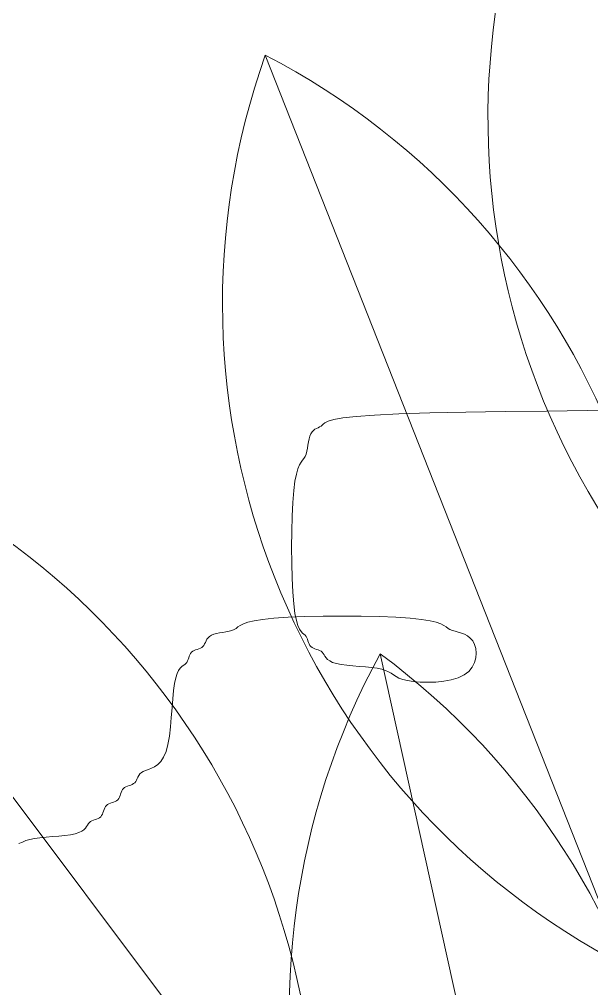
# Model space of a CAD drawing. Header units: millimetres. Extents: x 42 to 552, y 43 to 535.
# Drawn here: x 284.5015 to 284.5557, y 504.476 to 504.5679 of the extents above; entities that cross this region are included whole.
import ezdxf

# ---------------------------------------------------------------- set-up
doc = ezdxf.new("R2010")
doc.units = ezdxf.units.MM
doc.header["$LTSCALE"] = 0.75
doc.header["$MEASUREMENT"] = 0
doc.layers.add('Gramado', color=9, linetype='Continuous', lineweight=0)

# ---------------------------------------------------------------- blocks, each defined once
blk = doc.blocks.new('arbusto8vista')
for p, q in [((-0.7268940724679567, 0.2094924941650476), (-0.7347084320775537, 0.209389576397669)), ((-0.7194075880867672, 0.2096080141080137), (-0.7268940724679567, 0.2094924941650476)), ((-0.7749950478102505, 0.2077764979212731), (-0.776070098267212, 0.2074761460695385)), ((-0.7732894672910788, 0.2080768497729935), (-0.7749950478102505, 0.2077764979212731)), ((-0.7707831139968846, 0.2083645994491263), (-0.7732894672910788, 0.2080768497729935)), ((-0.7673057452148271, 0.2086271447740558), (-0.7707831139968846, 0.2083645994491263)), ((-0.7626871182321224, 0.2088518835722084), (-0.7673057452148271, 0.2086271447740558)), ((-0.7568400099927999, 0.2090304143931547), (-0.7626871182321224, 0.2088518835722084)), ((-0.7500092760683401, 0.2091711386873243), (-0.7568400099927999, 0.2090304143931547)), ((-0.7425227916871222, 0.2092866586302904), (-0.7500092760683401, 0.2091711386873243)), ((-0.7347084320775537, 0.209389576397669), (-0.7425227916871222, 0.2092866586302904)), ((-0.7785911095959648, 0.2059292353692825), (-0.7788790424338004, 0.2057181535539314)), ((-0.7782905665608553, 0.2060962110950584), (-0.7785911095959648, 0.2059292353692825)), ((-0.7779900235257742, 0.2062379836896753), (-0.7782905665608553, 0.2060962110950584)), ((-0.7777020906879386, 0.2063734561114927), (-0.7779900235257742, 0.2062379836896753)), ((-0.7774393782446793, 0.2065215313189128), (-0.7777020906879386, 0.2063734561114927)), ((-0.7772144963932419, 0.2067011122703377), (-0.7774393782446793, 0.2065215313189128)), ((-0.7770095798458954, 0.2069258510684762), (-0.7772144963932419, 0.2067011122703377)), ((-0.7766848613748323, 0.2071883963934198), (-0.7770095798458954, 0.2069258510684762)), ((-0.776070098267212, 0.2074761460695385), (-0.7766848613748323, 0.2071883963934198)), ((-0.7796860956715932, 0.2041135151618363), (-0.7798016906002943, 0.2035380297381266)), ((-0.7795452812664223, 0.2046385931031836), (-0.7796860956715932, 0.2041135151618363)), ((-0.779366636728497, 0.2050880598209801), (-0.7795452812664223, 0.2046385931031836)), ((-0.7791417548770596, 0.2054440626906313), (-0.779366636728497, 0.2050880598209801)), ((-0.7788790424338004, 0.2057181535539314), (-0.7791417548770596, 0.2054440626906313)), ((-0.7800076646536809, 0.2023366514083165), (-0.7801232650910208, 0.2017611659845926)), ((-0.7799046767088669, 0.2029373405732144), (-0.7800076646536809, 0.2023366514083165)), ((-0.7798016906002943, 0.2035380297381266), (-0.7799046767088669, 0.2029373405732144)), ((-0.7806676442930325, 0.2004211669257643), (-0.7809303758635053, 0.2000809153522596)), ((-0.7804427460686725, 0.2007866213254488), (-0.7806676442930325, 0.2004211669257643)), ((-0.7802640886772565, 0.2012360880432453), (-0.7804427460686725, 0.2007866213254488)), ((-0.7801232650910208, 0.2017611659845926), (-0.7802640886772565, 0.2012360880432453)), ((-0.781819459498081, 0.1984552562030757), (-0.7821074132993431, 0.19745969454857)), ((-0.78151889458141, 0.1991735721294816), (-0.781819459498081, 0.1984552562030757)), ((-0.7812183296647675, 0.199690254466347), (-0.78151889458141, 0.1991735721294816)), ((-0.7809303758635053, 0.2000809153522596), (-0.7812183296647675, 0.199690254466347)), ((-0.7821074132993431, 0.19745969454857), (-0.7823701448698159, 0.1961112750274054)), ((-0.7823701448698159, 0.1961112750274054), (-0.7825950430941759, 0.1943343855009942)), ((-0.7825950430941759, 0.1943343855009942), (-0.7827715987095303, 0.192087019276542)), ((-0.7827715987095303, 0.192087019276542), (-0.7828977098633629, 0.1894615914442284)), ((-0.7828977098633629, 0.1894615914442284), (-0.7829733765556739, 0.186584122540026)), ((-0.7829733765556739, 0.186584122540026), (-0.7829985987864347, 0.1835806330998651)), ((-0.7829985987864347, 0.1835806330998651), (-0.7829733765556739, 0.1805771436597041)), ((-0.7829733765556739, 0.1805771436597041), (-0.7828977098633629, 0.1776996747554875)), ((-0.7828977098633629, 0.1776996747554875), (-0.7827715987095303, 0.1750742469231739)), ((-0.7827715987095303, 0.1750742469231739), (-0.7825950430941759, 0.1728268806987217)), ((-0.7825950430941759, 0.1728268806987217), (-0.7823701448698159, 0.1710510413536213)), ((-0.7823701448698159, 0.1710510413536213), (-0.7821074132993431, 0.169709973101547)), ((-0.7921454204534939, 0.1690630829745601), (-0.7927402202462304, 0.1687627311228255)), ((-0.7912984093703415, 0.1693634348262805), (-0.7921454204534939, 0.1690630829745601)), ((-0.7901109128615644, 0.1696511845024133), (-0.7912984093703415, 0.1693634348262805)), ((-0.7884946567918405, 0.1699137298273428), (-0.7901109128615644, 0.1696511845024133)), ((-0.7863613670259895, 0.1701384686254812), (-0.7884946567918405, 0.1699137298273428)), ((-0.7836627029442127, 0.1703148990838486), (-0.7863613670259895, 0.1701384686254812)), ((-0.7805100579888631, 0.170440920839809), (-0.7836627029442127, 0.1703148990838486)), ((-0.7821074132993431, 0.169709973101547), (-0.781819459498081, 0.1687343648917334)), ((-0.7770547591177888, 0.1705165338933909), (-0.7805100579888631, 0.170440920839809)), ((-0.7734481332888663, 0.1705417382445944), (-0.7770547591177888, 0.1705165338933909)), ((-0.7698415074599438, 0.1705165338933909), (-0.7734481332888663, 0.1705417382445944)), ((-0.7663862085888979, 0.170440920839809), (-0.7698415074599438, 0.1705165338933909)), ((-0.7632335636335483, 0.1703148990838486), (-0.7663862085888979, 0.170440920839809)), ((-0.7605348995517716, 0.1701384686254812), (-0.7632335636335483, 0.1703148990838486)), ((-0.7584016097858921, 0.1699137298273428), (-0.7605348995517716, 0.1701384686254812)), ((-0.7567853537161966, 0.1696511845024133), (-0.7584016097858921, 0.1699137298273428)), ((-0.7555978572073911, 0.1693634348262805), (-0.7567853537161966, 0.1696511845024133)), ((-0.7547508461242387, 0.1690630829745601), (-0.7555978572073911, 0.1693634348262805)), ((-0.7541560463315022, 0.1687627311228255), (-0.7547508461242387, 0.1690630829745601)), ((-0.7972233065059129, 0.1672315777679643), (-0.7977487505196734, 0.1670908599297292)), ((-0.7966474198668436, 0.1673470930850414), (-0.7972233065059129, 0.1672315777679643)), ((-0.7960463119150916, 0.1674500077515404), (-0.7966474198668436, 0.1673470930850414)), ((-0.7954452039633395, 0.1675529236380555), (-0.7960463119150916, 0.1674500077515404)), ((-0.7948693173242702, 0.1676684426151667), (-0.7954452039633395, 0.1675529236380555)), ((-0.7943438733105097, 0.1678091665534964), (-0.7948693173242702, 0.1676684426151667)), ((-0.7938940932347123, 0.1679876973236247), (-0.7943438733105097, 0.1678091665534964)), ((-0.7935262825016025, 0.1682124361217632), (-0.7938940932347123, 0.1679876973236247)), ((-0.7931710828838447, 0.1684749814467068), (-0.7935262825016025, 0.1682124361217632)), ((-0.7927402202462304, 0.1687627311228255), (-0.7931710828838447, 0.1684749814467068)), ((-0.781819459498081, 0.1687343648917334), (-0.78151889458141, 0.1680549056734151)), ((-0.78151889458141, 0.1680549056734151), (-0.7812183296647675, 0.1676022843958407)), ((-0.7812183296647675, 0.1676022843958407), (-0.7809303758635053, 0.1673071900082022)), ((-0.7809303758635053, 0.1673071900082022), (-0.7806676442930325, 0.1671003114597625)), ((-0.7537251836938879, 0.1684749814467068), (-0.7541560463315022, 0.1687627311228255)), ((-0.7533699840761585, 0.1682124361217632), (-0.7537251836938879, 0.1684749814467068)), ((-0.7530021733430203, 0.1679876973236247), (-0.7533699840761585, 0.1682124361217632)), ((-0.7525523932672513, 0.1678070661909032), (-0.7530021733430203, 0.1679876973236247)), ((-0.7520269492534908, 0.1676516397143786), (-0.7525523932672513, 0.1678070661909032)), ((-0.7514510626143931, 0.1674962138478691), (-0.7520269492534908, 0.1676516397143786)), ((-0.750849954662641, 0.1673155845451646), (-0.7514510626143931, 0.1674962138478691)), ((-0.7502488467109174, 0.1670845477600977), (-0.750849954662641, 0.1673155845451646)), ((-0.7993492482037823, 0.1655366667897198), (-0.7994848092781979, 0.1652489310421288)), ((-0.7992073806535984, 0.1658370041028974), (-0.7993492482037823, 0.1655366667897198)), ((-0.7990402908726253, 0.1661373414160749), (-0.7992073806535984, 0.1658370041028974)), ((-0.7988290631059272, 0.1664250771636659), (-0.7990402908726253, 0.1661373414160749)), ((-0.7985547815985399, 0.1666876097800838), (-0.7988290631059272, 0.1664250771636659)), ((-0.7981985305954709, 0.1669123376997419), (-0.7985547815985399, 0.1666876097800838)), ((-0.7977487505196734, 0.1670908599297292), (-0.7981985305954709, 0.1669123376997419)), ((-0.7806676442930325, 0.1671003114597625), (-0.7804427460686725, 0.1669123376997419)), ((-0.7804427460686725, 0.1669123376997419), (-0.7802640886772565, 0.1666876097800838)), ((-0.7802640886772565, 0.1666876097800838), (-0.7801232650910208, 0.1664250771636659)), ((-0.7801232650910208, 0.1664250771636659), (-0.7800076646536809, 0.1661373414160749)), ((-0.7800076646536809, 0.1661373414160749), (-0.7799046767088669, 0.1658370041028974)), ((-0.7799046767088669, 0.1658370041028974), (-0.7798016906002943, 0.1655366667897198)), ((-0.7798016906002943, 0.1655366667897198), (-0.7796860956715932, 0.1652489310421288)), ((-0.7496729600718197, 0.1667778994464868), (-0.7502488467109174, 0.1670845477600977)), ((-0.7491475160580592, 0.1663704355581075), (-0.7496729600718197, 0.1667778994464868)), ((-0.7486977359822902, 0.1658369520488066), (-0.7491475160580592, 0.1663704355581075)), ((-0.7483477902308664, 0.1651627465328573), (-0.7486977359822902, 0.1658369520488066)), ((-0.8019648153547223, 0.1636863108821842), (-0.8021434598161363, 0.1634615720840458)), ((-0.8017399335032849, 0.1638648416523125), (-0.8019648153547223, 0.1636863108821842)), ((-0.8014772210599972, 0.1640055655906281), (-0.8017399335032849, 0.1638648416523125)), ((-0.80118928822219, 0.1641210845677534), (-0.8014772210599972, 0.1640055655906281)), ((-0.8008887451870805, 0.1642240004542685), (-0.80118928822219, 0.1641210845677534)), ((-0.8005882021519994, 0.1643269151207676), (-0.8008887451870805, 0.1642240004542685)), ((-0.8003002693141639, 0.1644424304378447), (-0.8005882021519994, 0.1643269151207676)), ((-0.8000375568709046, 0.1645831482760798), (-0.8003002693141639, 0.1644424304378447)), ((-0.7998126750194672, 0.164761670506067), (-0.8000375568709046, 0.1645831482760798)), ((-0.7996329796317525, 0.1649863984257252), (-0.7998126750194672, 0.164761670506067)), ((-0.7994848092781979, 0.1652489310421288), (-0.7996329796317525, 0.1649863984257252)), ((-0.7796860956715932, 0.1652489310421288), (-0.7795452812664223, 0.1649863984257252)), ((-0.7795452812664223, 0.1649863984257252), (-0.779366636728497, 0.164761670506067)), ((-0.779366636728497, 0.164761670506067), (-0.7791417548770596, 0.1645831482760798)), ((-0.7791417548770596, 0.1645831482760798), (-0.7788790424338004, 0.1644424304378447)), ((-0.7788790424338004, 0.1644424304378447), (-0.7785911095959648, 0.1643269151207676)), ((-0.7785911095959648, 0.1643269151207676), (-0.7782905665608553, 0.1642240004542685)), ((-0.7782905665608553, 0.1642240004542685), (-0.7779900235257742, 0.1641210845677534)), ((-0.7779900235257742, 0.1641210845677534), (-0.7777020906879386, 0.1640055655906281)), ((-0.7777020906879386, 0.1640055655906281), (-0.7774393782446793, 0.1638648416523125)), ((-0.7774393782446793, 0.1638648416523125), (-0.7772144963932419, 0.1636863108821842)), ((-0.7772144963932419, 0.1636863108821842), (-0.777032699229494, 0.1634615720840458)), ((-0.7481176454850527, 0.1643751232665807), (-0.7483477902308664, 0.1651627465328573)), ((-0.7480262174998131, 0.1635118881667381), (-0.7481176454850527, 0.1643751232665807)), ((-0.7480924220301404, 0.1626108471501055), (-0.7480262174998131, 0.1635118881667381)), ((-0.8028622410609216, 0.1617602783784662), (-0.8030408855223357, 0.1615355395803135)), ((-0.8027214271913294, 0.1620228237033956), (-0.8028622410609216, 0.1617602783784662)), ((-0.8026058337162851, 0.1623105733795285), (-0.8027214271913294, 0.1620228237033956)), ((-0.8025028504385432, 0.1626109252312489), (-0.8026058337162851, 0.1623105733795285)), ((-0.8023998671607728, 0.1629112770829835), (-0.8025028504385432, 0.1626109252312489)), ((-0.8022842736857285, 0.1631990267591021), (-0.8023998671607728, 0.1629112770829835)), ((-0.8021434598161363, 0.1634615720840458), (-0.8022842736857285, 0.1631990267591021)), ((-0.777032699229494, 0.1634615720840458), (-0.7768698164435364, 0.1631990267591021)), ((-0.7768698164435364, 0.1631990267591021), (-0.7766943216240918, 0.1629112770829835)), ((-0.7766943216240918, 0.1629112770829835), (-0.7764746883598548, 0.1626109252312489)), ((-0.7764746883598548, 0.1626109252312489), (-0.7761793902395482, 0.1623105733795285)), ((-0.7761793902395482, 0.1623105733795285), (-0.775776900851838, 0.1620228237033956)), ((-0.775776900851838, 0.1620228237033956), (-0.7752356937854472, 0.1617602783784662)), ((-0.7752356937854472, 0.1617602783784662), (-0.7745242426290702, 0.1615355395803135)), ((-0.748773391657295, 0.1608465710336304), (-0.7483351748309701, 0.161709806133473)), ((-0.7483351748309701, 0.161709806133473), (-0.7480924220301404, 0.1626108471501055)), ((-0.8044174987250585, 0.1602385783836553), (-0.8047054315628941, 0.1596452352011113)), ((-0.8041169556899774, 0.1606617952457015), (-0.8044174987250585, 0.1602385783836553)), ((-0.8038164126548679, 0.1609589927918051), (-0.8041169556899774, 0.1606617952457015)), ((-0.8035284798170608, 0.1611742780265502), (-0.8038164126548679, 0.1609589927918051)), ((-0.8032657673737731, 0.1613517579545345), (-0.8035284798170608, 0.1611742780265502)), ((-0.8030408855223357, 0.1615355395803135), (-0.8032657673737731, 0.1613517579545345)), ((-0.7745242426290702, 0.1615355395803135), (-0.7736246824775037, 0.1613570087593672)), ((-0.7736246824775037, 0.1613570087593672), (-0.7725737944499826, 0.1612162844651976)), ((-0.7725737944499826, 0.1612162844651976), (-0.7714220211718157, 0.1611007645222315)), ((-0.7714220211718157, 0.1611007645222315), (-0.7702198052683116, 0.160997846754853)), ((-0.7702198052683116, 0.160997846754853), (-0.7690175893648359, 0.1608949289874744)), ((-0.7690175893648359, 0.1608949289874744), (-0.7678658160866689, 0.1607794090445083)), ((-0.7678658160866689, 0.1607794090445083), (-0.7668149280591479, 0.1606386847503387)), ((-0.7668149280591479, 0.1606386847503387), (-0.7659153679075814, 0.1604601539293782)), ((-0.7659153679075814, 0.1604601539293782), (-0.7651997131990811, 0.1602354151312397)), ((-0.7651997131990811, 0.1602354151312397), (-0.7646290812679126, 0.1599728698063103)), ((-0.7646290812679126, 0.1599728698063103), (-0.7641467243901161, 0.1596851201301774)), ((-0.7503118804062865, 0.1593847422514045), (-0.749425988264079, 0.1600589477673395)), ((-0.749425988264079, 0.1600589477673395), (-0.748773391657295, 0.1608465710336304)), ((-0.8049681440061534, 0.1588376586934714), (-0.8051930258575908, 0.1577717418561519)), ((-0.8047054315628941, 0.1596452352011113), (-0.8049681440061534, 0.1588376586934714)), ((-0.7641467243901161, 0.1596851201301774), (-0.7636958948417316, 0.159384768278457)), ((-0.7636958948417316, 0.159384768278457), (-0.7632198448987708, 0.1590844164267224)), ((-0.7632198448987708, 0.1590844164267224), (-0.7626618268373306, 0.1587966667505896)), ((-0.7626618268373306, 0.1587966667505896), (-0.7619650929333943, 0.1585341214256601)), ((-0.7619650929333943, 0.1585341214256601), (-0.7610728954630304, 0.1583093826275217)), ((-0.7610728954630304, 0.1583093826275217), (-0.7599484534600265, 0.1581350524809295)), ((-0.7599484534600265, 0.1581350524809295), (-0.7586348529892177, 0.15802373290731)), ((-0.7586348529892177, 0.15802373290731), (-0.7571951468732436, 0.1579880257772714)), ((-0.7571951468732436, 0.1579880257772714), (-0.7556923879346584, 0.1580405329614081)), ((-0.7556923879346584, 0.1580405329614081), (-0.7541896289960732, 0.1581938563302856)), ((-0.7541896289960732, 0.1581938563302856), (-0.7527499228800707, 0.1584605977545124)), ((-0.7527499228800707, 0.1584605977545124), (-0.7514363224092904, 0.1588533591046968)), ((-0.7514363224092904, 0.1588533591046968), (-0.7503118804062865, 0.1593847422514045)), ((-0.8053727212453055, 0.1564233308242677), (-0.8055208915988601, 0.1548480842917002)), ((-0.8051930258575908, 0.1577717418561519), (-0.8053727212453055, 0.1564233308242677)), ((-0.8055208915988601, 0.1548480842917002), (-0.8056564526732757, 0.1531216140920009)), ((-0.8056564526732757, 0.1531216140920009), (-0.8057983202234595, 0.1513195320587499)), ((-0.8057983202234595, 0.1513195320587499), (-0.8059654100044327, 0.1495174500254848)), ((-0.8059654100044327, 0.1495174500254848), (-0.8061766377711024, 0.1477909798257997)), ((-0.8061766377711024, 0.1477909798257997), (-0.8064509192785181, 0.1462157332932179)), ((-0.8064509192785181, 0.1462157332932179), (-0.8068071702815871, 0.1448673222613479)), ((-0.8072569503573845, 0.1438014054240284), (-0.8077823943711451, 0.1429938289163886)), ((-0.8068071702815871, 0.1448673222613479), (-0.8072569503573845, 0.1438014054240284)), ((-0.8101363835527877, 0.1414647860909497), (-0.8106618275665483, 0.1412873061629654)), ((-0.8095604969137185, 0.1416800713256947), (-0.8101363835527877, 0.1414647860909497)), ((-0.8089593889619664, 0.1419772688717984), (-0.8095604969137185, 0.1416800713256947)), ((-0.8083582810102143, 0.1424004857338304), (-0.8089593889619664, 0.1419772688717984)), ((-0.8077823943711451, 0.1429938289163886), (-0.8083582810102143, 0.1424004857338304)), ((-0.8122623348142781, 0.1397277870345164), (-0.8123979028509893, 0.1394400373583835)), ((-0.8121204625970506, 0.1400281388862368), (-0.8122623348142781, 0.1397277870345164)), ((-0.8119533699852468, 0.1403284907379714), (-0.8121204625970506, 0.1400281388862368)), ((-0.8117421407648919, 0.1406162404141043), (-0.8119533699852468, 0.1403284907379714)), ((-0.811467858721926, 0.1408787857390337), (-0.8117421407648919, 0.1406162404141043)), ((-0.8111116076423457, 0.1411035245371721), (-0.811467858721926, 0.1408787857390337)), ((-0.8106618275665483, 0.1412873061629654), (-0.8111116076423457, 0.1411035245371721)), ((-0.8148780882643791, 0.1378773675843803), (-0.8150567456557951, 0.1376526287862276)), ((-0.8146531900400475, 0.1380558984053266), (-0.8148780882643791, 0.1378773675843803)), ((-0.8143904584695463, 0.1381966226994962), (-0.8146531900400475, 0.1380558984053266)), ((-0.8141025046682842, 0.1383121426424623), (-0.8143904584695463, 0.1381966226994962)), ((-0.8138019397516416, 0.1384150604098409), (-0.8141025046682842, 0.1383121426424623)), ((-0.8135013748349991, 0.1385179781772194), (-0.8138019397516416, 0.1384150604098409)), ((-0.813213421033737, 0.1386334981201855), (-0.8135013748349991, 0.1385179781772194)), ((-0.8129506894632357, 0.1387742224143551), (-0.813213421033737, 0.1386334981201855)), ((-0.8127257912389041, 0.1389527532353156), (-0.8129506894632357, 0.1387742224143551)), ((-0.8125460829211875, 0.1391774920334541), (-0.8127257912389041, 0.1389527532353156)), ((-0.8123979028509893, 0.1394400373583835), (-0.8125460829211875, 0.1391774920334541)), ((-0.8157755530666293, 0.1359513350806481), (-0.8159541976045546, 0.1357265962825096)), ((-0.8156347386614868, 0.1362138804055917), (-0.8157755530666293, 0.1359513350806481)), ((-0.8155191437327858, 0.1365016300817103), (-0.8156347386614868, 0.1362138804055917)), ((-0.8154161576241847, 0.1368019819334449), (-0.8155191437327858, 0.1365016300817103)), ((-0.8153131696793707, 0.1371023337851653), (-0.8154161576241847, 0.1368019819334449)), ((-0.8151975692420308, 0.1373900834612982), (-0.8153131696793707, 0.1371023337851653)), ((-0.8150567456557951, 0.1376526287862276), (-0.8151975692420308, 0.1373900834612982)), ((-0.8184257962708443, 0.134163976122565), (-0.8185413897458602, 0.133876240374974)), ((-0.8182849824012521, 0.1344265087389687), (-0.8184257962708443, 0.134163976122565)), ((-0.8181063379398097, 0.1346512366586268), (-0.8182849824012521, 0.1344265087389687)), ((-0.8178814560883723, 0.1348297588886282), (-0.8181063379398097, 0.1346512366586268)), ((-0.817618743645113, 0.1349704767268634), (-0.8178814560883723, 0.1348297588886282)), ((-0.8173308108073059, 0.1350859920439262), (-0.817618743645113, 0.1349704767268634)), ((-0.8170302677721963, 0.1351889067104253), (-0.8173308108073059, 0.1350859920439262)), ((-0.8167297247370868, 0.1352918225969404), (-0.8170302677721963, 0.1351889067104253)), ((-0.8164417918992797, 0.1354073415740658), (-0.8167297247370868, 0.1352918225969404)), ((-0.816179079455992, 0.1355480655123813), (-0.8164417918992797, 0.1354073415740658)), ((-0.8159541976045546, 0.1357265962825096), (-0.816179079455992, 0.1355480655123813)), ((-0.8194072899588889, 0.1323220472349647), (-0.8196700024021482, 0.1321813293967296)), ((-0.8191824081074515, 0.1325005694649519), (-0.8194072899588889, 0.1323220472349647)), ((-0.8190037636460374, 0.13272529738461), (-0.8191824081074515, 0.1325005694649519)), ((-0.8188629497764452, 0.1329878300010279), (-0.8190037636460374, 0.13272529738461)), ((-0.8187473563014009, 0.1332755657486189), (-0.8188629497764452, 0.1329878300010279)), ((-0.8186443730236306, 0.1335759030617965), (-0.8187473563014009, 0.1332755657486189)), ((-0.8185413897458602, 0.133876240374974), (-0.8186443730236306, 0.1335759030617965)), ((-0.8218547232118567, 0.1306501760418683), (-0.8220743564760937, 0.130349824190148)), ((-0.8216792283924121, 0.1309379257180012), (-0.8218547232118567, 0.1306501760418683)), ((-0.8215163456064545, 0.1312004710429306), (-0.8216792283924121, 0.1309379257180012)), ((-0.8213345484427066, 0.1314252098410691), (-0.8215163456064545, 0.1312004710429306)), ((-0.8211096665912692, 0.1316037406111974), (-0.8213345484427066, 0.1314252098410691)), ((-0.8208469541480099, 0.1317444645495272), (-0.8211096665912692, 0.1316037406111974)), ((-0.8205590213101743, 0.1318599835266525), (-0.8208469541480099, 0.1317444645495272)), ((-0.8202584782750648, 0.1319628994131676), (-0.8205590213101743, 0.1318599835266525)), ((-0.8199579352399837, 0.1320658140796525), (-0.8202584782750648, 0.1319628994131676)), ((-0.8196700024021482, 0.1321813293967296), (-0.8199579352399837, 0.1320658140796525)), ((-0.8295314554711126, 0.1286338279463592), (-0.8306832287492796, 0.1285183080033931)), ((-0.8283292395676369, 0.1287367457137378), (-0.8295314554711126, 0.1286338279463592)), ((-0.8271270236641328, 0.1288396634811164), (-0.8283292395676369, 0.1287367457137378)), ((-0.8259752503859659, 0.1289551834240825), (-0.8271270236641328, 0.1288396634811164)), ((-0.8249243623584448, 0.1290959077182521), (-0.8259752503859659, 0.1289551834240825)), ((-0.8240248022068783, 0.1292744385392126), (-0.8249243623584448, 0.1290959077182521)), ((-0.8233133510505013, 0.1294991773373511), (-0.8240248022068783, 0.1292744385392126)), ((-0.8227721439841105, 0.1297617226622805), (-0.8233133510505013, 0.1294991773373511)), ((-0.8223696545964003, 0.1300494723384134), (-0.8227721439841105, 0.1297617226622805)), ((-0.8220743564760937, 0.130349824190148), (-0.8223696545964003, 0.1300494723384134)), ((-0.8340124414084187, 0.1277117687651952), (-0.8347144331571315, 0.1274240190890623)), ((-0.8333608913669082, 0.1279743140901246), (-0.8340124414084187, 0.1277117687651952)), ((-0.8326336769283671, 0.1281990528882773), (-0.8333608913669082, 0.1279743140901246)), ((-0.8317341167768006, 0.1283775837092236), (-0.8326336769283671, 0.1281990528882773)), ((-0.8306832287492796, 0.1285183080033931), (-0.8317341167768006, 0.1283775837092236))]:
    blk.add_line(p, q)
blk = doc.blocks.new('arbusto7vista')
for p, q in [((-0.5163606634823452, 0.7073706040454368), (-0.4482699433393691, 0.5347511128616844)), ((-0.6185525790797612, 0.6391682694651308), (-0.5072094046101085, 0.4907212000931196)), ((-0.4946005522398309, 0.593919276521035), (-0.4545351143242442, 0.412732644589326))]:
    blk.add_line(p, q)
for centre, start, end in [((-0.3327553898390647, 0.6954489263735724), 137.2677700299597, 219.2706490201171), ((-0.3830323367404276, 0.6602235778670291), 160.525592060156, 242.5284710503145), ((-0.5815982700813151, 0.5818981390401206), 340.5255920601539, 62.52847105031081), ((-0.4775009148923459, 0.6289843203673229), 175.870402746447, 257.8732817366043), ((-0.6482610687975239, 0.500905149190956), 355.8704027464452, 77.87328173660251), ((-0.3703574326149806, 0.5263697982465914), 151.4676105058095, 233.4704894959672), ((-0.5787782339490946, 0.4802821228638123), 331.4676105058073, 53.47048949596487), ((-0.3151736800507479, 0.4367675239629421), 107.7823411702163, 189.7852201603738)]:
    blk.add_arc(centre, 0.141418827562914, start, end)

msp = doc.modelspace()

# ---------------------------------------------------------------- block references
at = {"layer": 'Gramado', "xscale": 0.5, "yscale": 0.5, "zscale": 0.5}
for name, p in [('arbusto8vista', (284.9188298108784, 504.4260773757332)), ('arbusto7vista', (284.7830141843067, 504.2108161244648))]:
    msp.add_blockref(name, p, dxfattribs=at)

doc.saveas('drawing.dxf')
